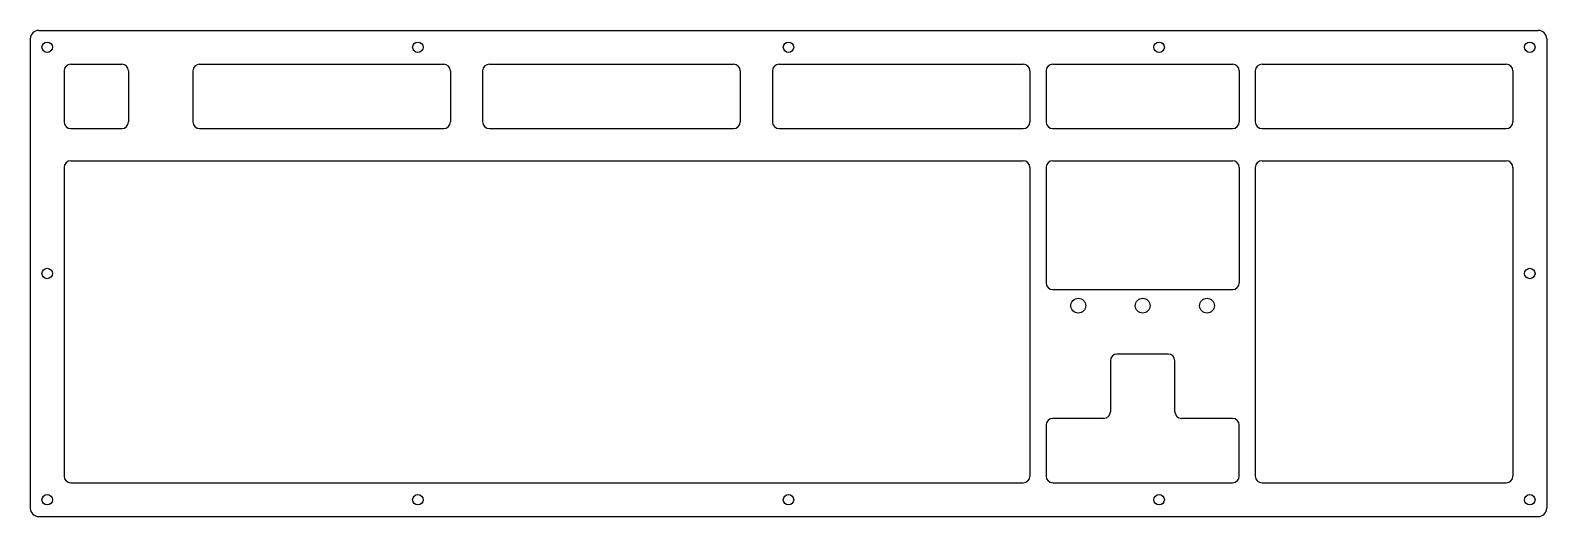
# Model space of a CAD drawing. Extents: x 0 to 449, y -144 to 0.
import ezdxf

# ---------------------------------------------------------------- set-up
doc = ezdxf.new("R2010")
doc.units = 0
doc.header["$MEASUREMENT"] = 0
doc.layers.add('VISIBLE', color=7, linetype='CONTINUOUS')

msp = doc.modelspace()

# ---------------------------------------------------------------- linework, layer by layer
at = {"layer": 'VISIBLE'}
for p, q in [((2.5, 0), (446.125, 0)), ((0, -2.5), (0, -141.325)), ((448.625, -2.5), (448.625, -141.325)), ((10, -12), (10, -27.05)), ((12, -10), (27.05, -10)), ((29.05, -12), (29.05, -27.05)), ((48.1, -12), (48.1, -27.05)), ((50.1, -10), (122.3, -10)), ((124.3, -12), (124.3, -27.05)), ((133.825, -12), (133.825, -27.05)), ((135.825, -10), (208.025, -10)), ((210.025, -12), (210.025, -27.05)), ((219.55, -12), (219.55, -27.05)), ((221.55, -10), (293.75, -10)), ((295.75, -12), (295.75, -27.05)), ((300.5125, -12), (300.5125, -27.05)), ((302.5125, -10), (355.6625, -10)), ((357.6625, -12), (357.6625, -27.05)), ((362.425, -12), (362.425, -27.05)), ((364.425, -10), (436.625, -10)), ((438.625, -12), (438.625, -27.05)), ((12, -29.05), (27.05, -29.05)), ((50.1, -29.05), (122.3, -29.05)), ((135.825, -29.05), (208.025, -29.05)), ((221.55, -29.05), (293.75, -29.05)), ((302.5125, -29.05), (355.6625, -29.05)), ((364.425, -29.05), (436.625, -29.05)), ((12, -38.575), (293.75, -38.575)), ((302.5125, -38.575), (355.6625, -38.575)), ((364.425, -38.575), (436.625, -38.575)), ((10, -40.575), (10, -131.825)), ((295.75, -40.575), (295.75, -131.825)), ((300.5125, -40.575), (300.5125, -74.675)), ((357.6625, -40.575), (357.6625, -74.675)), ((362.425, -40.575), (362.425, -131.825)), ((438.625, -40.575), (438.625, -131.825)), ((302.5125, -76.675), (355.6625, -76.675)), ((319.5625, -97.725), (319.5625, -112.775)), ((336.6125, -95.725), (321.5625, -95.725)), ((338.6125, -112.775), (338.6125, -97.725)), ((317.5625, -114.775), (302.5125, -114.775)), ((355.6625, -114.775), (340.6125, -114.775)), ((300.5125, -116.775), (300.5125, -131.825)), ((357.6625, -131.825), (357.6625, -116.775)), ((12, -133.825), (293.75, -133.825)), ((302.5125, -133.825), (355.6625, -133.825)), ((364.425, -133.825), (436.625, -133.825)), ((2.5, -143.825), (446.125, -143.825))]:
    msp.add_line(p, q, dxfattribs=at)
for centre, radius in [((5, -5), 1.55), ((114.6562, -5), 1.55), ((224.3125, -5), 1.55), ((333.9688, -5), 1.55), ((443.625, -5), 1.55), ((5, -71.9125), 1.55), ((443.625, -71.9125), 1.55), ((310.0375, -81.4375), 2.2), ((329.0875, -81.4375), 2.2), ((348.1375, -81.4375), 2.2), ((5, -138.825), 1.55), ((114.6562, -138.825), 1.55), ((224.3125, -138.825), 1.55), ((333.9688, -138.825), 1.55), ((443.625, -138.825), 1.55)]:
    msp.add_circle(centre, radius, dxfattribs=at)
for centre, radius, start, end in [((446.125, -2.5), 2.5, 0, 90), ((2.5, -2.5), 2.5, 90, 180), ((12, -12), 2, 90, 180), ((27.05, -12), 2, 0, 90), ((50.1, -12), 2, 90, 180), ((122.3, -12), 2, 0, 90), ((135.825, -12), 2, 90, 180), ((208.025, -12), 2, 0, 90), ((221.55, -12), 2, 90, 180), ((293.75, -12), 2, 0, 90), ((302.5125, -12), 2, 90, 180), ((355.6625, -12), 2, 0, 90), ((364.425, -12), 2, 90, 180), ((436.625, -12), 2, 0, 90), ((12, -27.05), 2, 180, 270), ((27.05, -27.05), 2, 270, 0), ((50.1, -27.05), 2, 180, 270), ((122.3, -27.05), 2, 270, 0), ((135.825, -27.05), 2, 180, 270), ((208.025, -27.05), 2, 270, 0), ((221.55, -27.05), 2, 180, 270), ((293.75, -27.05), 2, 270, 0), ((302.5125, -27.05), 2, 180, 270), ((355.6625, -27.05), 2, 270, 0), ((364.425, -27.05), 2, 180, 270), ((436.625, -27.05), 2, 270, 0), ((12, -40.575), 2, 90, 180), ((293.75, -40.575), 2, 0, 90), ((302.5125, -40.575), 2, 90, 180), ((355.6625, -40.575), 2, 0, 90), ((364.425, -40.575), 2, 90, 180), ((436.625, -40.575), 2, 0, 90), ((302.5125, -74.675), 2, 180, 270), ((355.6625, -74.675), 2, 270, 0), ((321.5625, -97.725), 2, 90, 180), ((336.6125, -97.725), 2, 0, 90), ((302.5125, -116.775), 2, 90, 180), ((317.5625, -112.775), 2, 270, 0), ((340.6125, -112.775), 2, 180, 270), ((355.6625, -116.775), 2, 0, 90), ((12, -131.825), 2, 180, 270), ((293.75, -131.825), 2, 270, 0), ((302.5125, -131.825), 2, 180, 270), ((355.6625, -131.825), 2, 270, 0), ((364.425, -131.825), 2, 180, 270), ((436.625, -131.825), 2, 270, 0), ((2.5, -141.325), 2.5, 180, 270), ((446.125, -141.325), 2.5, 270, 0)]:
    msp.add_arc(centre, radius, start, end, dxfattribs=at)

doc.saveas('drawing.dxf')
